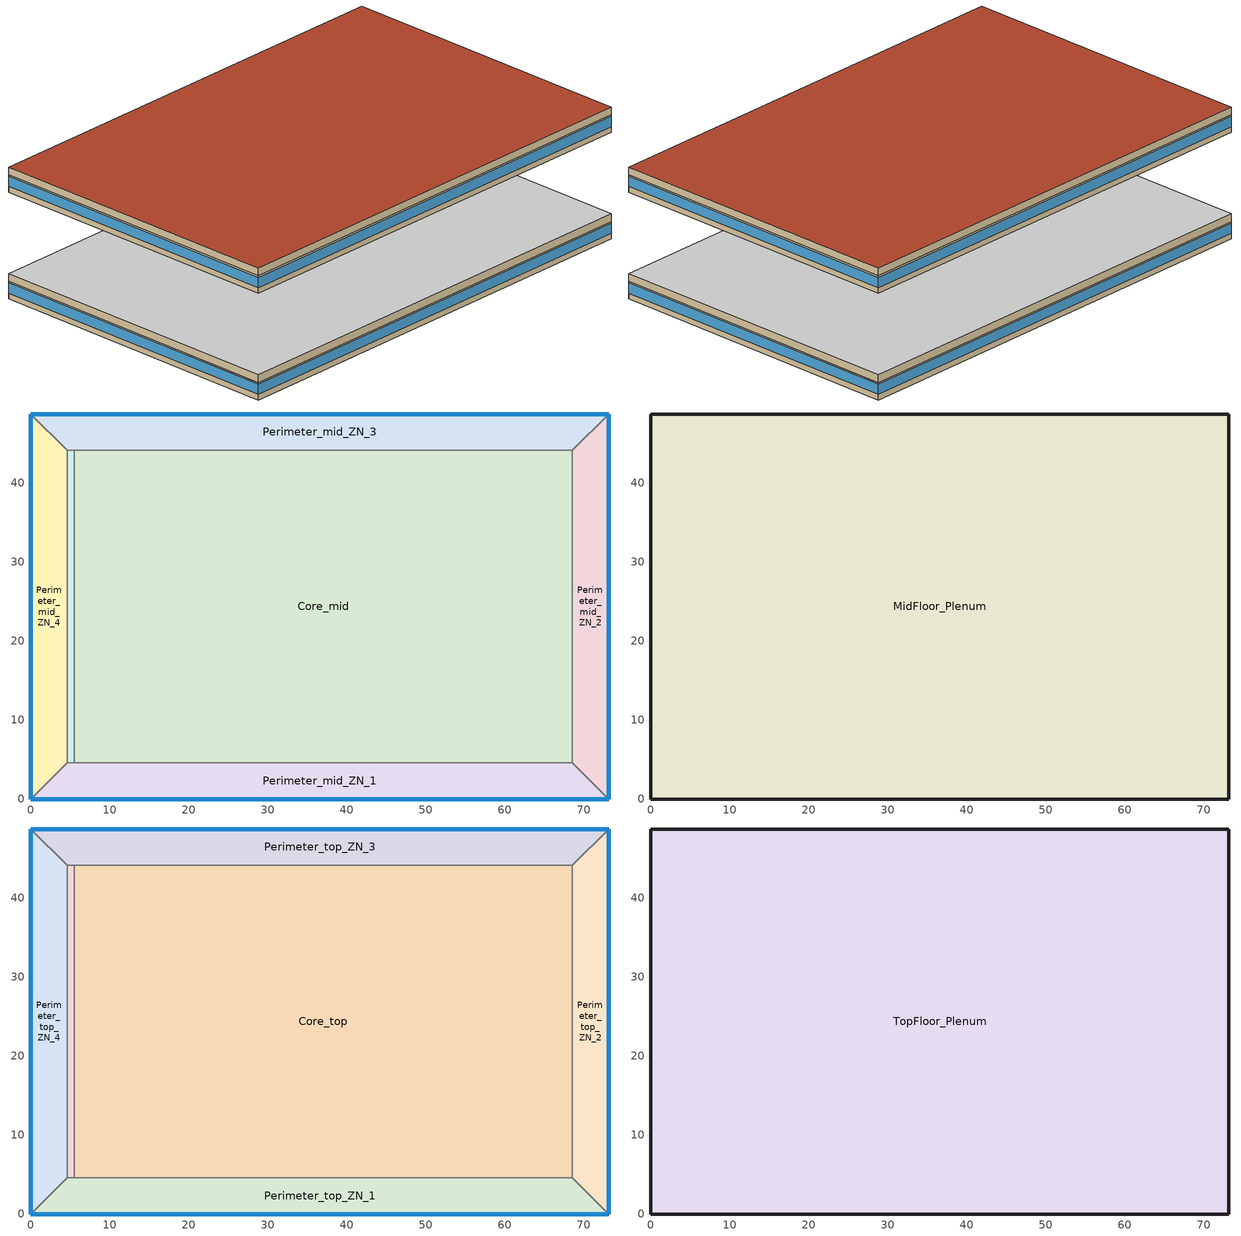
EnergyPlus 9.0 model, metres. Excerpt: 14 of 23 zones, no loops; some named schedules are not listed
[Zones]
Core_mid
 floor adiabatic (int_slab_floor): 68.53,44.16 68.53,4.57 5.49,4.57 5.49,44.16 z16.77
 wall to Perimeter_mid_ZN_1 (int_wall): 5.49,4.57 68.53,4.57 z16.77:19.51
 wall to DataCenter_mid_ZN_6 (int_wall): 5.49,44.16 5.49,4.57 z16.77:19.51
 wall to Perimeter_mid_ZN_3 (int_wall): 68.53,44.16 5.49,44.16 z16.77:19.51
 wall to Perimeter_mid_ZN_2 (int_wall): 68.53,4.57 68.53,44.16 z16.77:19.51
 ceiling to MidFloor_Plenum (DropCeiling): 5.49,44.16 5.49,4.57 68.53,4.57 68.53,44.16 z19.51
Perimeter_mid_ZN_3
 floor adiabatic (int_slab_floor): 73.11,48.74 68.53,44.16 4.57,44.16 0,48.74 z16.77
 wall outside (nonres_ext_wall): 73.11,48.74 0,48.74 z16.77:19.51
 wall to Perimeter_mid_ZN_4 (int_wall): 0,48.74 4.57,44.16 z16.77:19.51
 wall to Perimeter_mid_ZN_2 (int_wall): 68.53,44.16 73.11,48.74 z16.77:19.51
 wall to DataCenter_mid_ZN_6 (int_wall): 4.57,44.16 5.49,44.16 z16.77:19.51
 window (Window_U_0.42_SHGC_0.25): 73.11,48.74 0,48.74 z17.68:19.27
 ceiling to MidFloor_Plenum (DropCeiling): 0,48.74 4.57,44.16 68.53,44.16 73.11,48.74 z19.51
Perimeter_mid_ZN_2
 floor adiabatic (int_slab_floor): 73.11,48.74 73.11,0 68.53,4.57 68.53,44.16 z16.77
 wall outside (nonres_ext_wall): 73.11,0 73.11,48.74 z16.77:19.51
 wall to Perimeter_mid_ZN_1 (int_wall): 68.53,4.57 73.11,0 z16.77:19.51
 window (Window_U_0.42_SHGC_0.25): 73.11,0 73.11,48.74 z17.68:19.27
 ceiling to MidFloor_Plenum (DropCeiling): 68.53,44.16 68.53,4.57 73.11,0 73.11,48.74 z19.51
Perimeter_mid_ZN_1
 floor adiabatic (int_slab_floor): 68.53,4.57 73.11,0 0,0 4.57,4.57 z16.77
 wall outside (nonres_ext_wall): 0,0 73.11,0 z16.77:19.51
 wall to DataCenter_mid_ZN_6 (int_wall): 5.49,4.57 4.57,4.57 z16.77:19.51
 wall to Perimeter_mid_ZN_4 (int_wall): 4.57,4.57 0,0 z16.77:19.51
 window (Window_U_0.42_SHGC_0.25): 0,0 73.11,0 z17.68:19.27
 ceiling to MidFloor_Plenum (DropCeiling): 4.57,4.57 0,0 73.11,0 68.53,4.57 z19.51
Perimeter_mid_ZN_4
 floor adiabatic (int_slab_floor): 4.57,44.16 4.57,4.57 0,0 0,48.74 z16.77
 wall outside (nonres_ext_wall): 0,48.74 0,0 z16.77:19.51
 wall to DataCenter_mid_ZN_6 (int_wall): 4.57,4.57 4.57,44.16 z16.77:19.51
 window (Window_U_0.42_SHGC_0.25): 0,48.74 0,0 z17.68:19.27
 ceiling to MidFloor_Plenum (DropCeiling): 0,48.74 0,0 4.57,4.57 4.57,44.16 z19.51
DataCenter_mid_ZN_6
 floor adiabatic (int_slab_floor): 5.49,44.16 5.49,4.57 4.57,4.57 4.57,44.16 z16.77
 ceiling to MidFloor_Plenum (DropCeiling): 4.57,44.16 4.57,4.57 5.49,4.57 5.49,44.16 z19.51
MidFloor_Plenum
 wall outside (nonres_ext_wall): 73.11,48.74 0,48.74 0,0 73.11,0 73.11,48.74 z19.51:20.73
 ceiling adiabatic (int_slab_ceiling): 0,48.74 0,0 73.11,0 73.11,48.74 z20.73
Core_top
 floor adiabatic (int_slab_floor): 68.53,44.16 68.53,4.57 5.49,4.57 5.49,44.16 z33.54
 wall to Perimeter_bot_ZN_1 (int_wall): 5.49,4.57 68.53,4.57 z33.54:36.28
 wall to Perimeter_top_ZN_4 (int_wall): 5.49,44.16 5.49,4.57 z33.54:36.28
 wall to Perimeter_top_ZN_3 (int_wall): 68.53,44.16 5.49,44.16 z33.54:36.28
 wall to Perimeter_top_ZN_2 (int_wall): 68.53,4.57 68.53,44.16 z33.54:36.28
 ceiling to TopFloor_Plenum (DropCeiling): 5.49,44.16 5.49,4.57 68.53,4.57 68.53,44.16 z36.28
Perimeter_top_ZN_3
 floor adiabatic (int_slab_floor): 73.11,48.74 68.53,44.16 4.57,44.16 0,48.74 z33.54
 wall outside (nonres_ext_wall): 73.11,48.74 0,48.74 z33.54:36.28
 wall to Perimeter_top_ZN_4 (int_wall): 0,48.74 4.57,44.16 z33.54:36.28
 wall to Perimeter_top_ZN_2 (int_wall): 68.53,44.16 73.11,48.74 z33.54:36.28
 wall to DataCenter_top_ZN_6 (int_wall): 4.57,44.16 5.49,44.16 z33.54:36.28
 window (Window_U_0.42_SHGC_0.25): 73.11,48.74 0,48.74 z34.45:36.04
 ceiling to TopFloor_Plenum (DropCeiling): 0,48.74 4.57,44.16 68.53,44.16 73.11,48.74 z36.28
Perimeter_top_ZN_2
 floor adiabatic (int_slab_floor): 73.11,48.74 73.11,0 68.53,4.57 68.53,44.16 z33.54
 wall outside (nonres_ext_wall): 73.11,0 73.11,48.74 z33.54:36.28
 wall to Perimeter_top_ZN_1 (int_wall): 68.53,4.57 73.11,0 z33.54:36.28
 window (Window_U_0.42_SHGC_0.25): 73.11,0 73.11,48.74 z34.45:36.04
 ceiling to TopFloor_Plenum (DropCeiling): 68.53,44.16 68.53,4.57 73.11,0 73.11,48.74 z36.28
Perimeter_top_ZN_1
 floor adiabatic (int_slab_floor): 68.53,4.57 73.11,0 0,0 4.57,4.57 z33.54
 wall outside (nonres_ext_wall): 0,0 73.11,0 z33.54:36.28
 wall to DataCenter_top_ZN_6 (int_wall): 5.49,4.57 4.57,4.57 z33.54:36.28
 wall to Perimeter_top_ZN_4 (int_wall): 4.57,4.57 0,0 z33.54:36.28
 window (Window_U_0.42_SHGC_0.25): 0,0 73.11,0 z34.45:36.04
 ceiling to TopFloor_Plenum (DropCeiling): 4.57,4.57 0,0 73.11,0 68.53,4.57 z36.28
Perimeter_top_ZN_4
 floor adiabatic (int_slab_floor): 4.57,44.16 4.57,4.57 0,0 0,48.74 z33.54
 wall outside (nonres_ext_wall): 0,48.74 0,0 z33.54:36.28
 wall to DataCenter_top_ZN_6 (int_wall): 4.57,4.57 4.57,44.16 z33.54:36.28
 window (Window_U_0.42_SHGC_0.25): 0,48.74 0,0 z34.45:36.04
 ceiling to TopFloor_Plenum (DropCeiling): 0,48.74 0,0 4.57,4.57 4.57,44.16 z36.28
DataCenter_top_ZN_6
 floor adiabatic (int_slab_floor): 5.49,44.16 5.49,4.57 4.57,4.57 4.57,44.16 z33.54
 ceiling to TopFloor_Plenum (DropCeiling): 4.57,44.16 4.57,4.57 5.49,4.57 5.49,44.16 z36.28
TopFloor_Plenum
 wall outside (nonres_ext_wall): 0,0 73.11,0 73.11,48.74 0,48.74 0,0 z36.28:37.5
 roof outside (nonres_roof): 0,48.74 0,0 73.11,0 73.11,48.74 z37.5
[Building]
OfficeLarge: North Axis {deg}=0; Terrain=City; Loads Convergence Tolerance Value=0.04; Temperature Convergence Tolerance Value {deltaC}=0.2; Solar Distribution=FullInteriorAndExterior; Maximum Number of Warmup Days=25; Minimum Number of Warmup Days=6
[Site:Location]
Site:Location=El Paso International Ap  Ut_TX_USA Design_Conditions; Latitude {N+ S-}=31.77; Longitude {W- E+}=-106.5; Time Zone Relative to GMT {GMT+/-}=-7; Elevation {m}=1186
[SizingPeriod:DesignDay] Day of Month=21; Dry-Bulb Temperature Range Modifier Type=DefaultMultipliers; Humidity Condition Type=Wetbulb; Barometric Pressure {Pa}=87865; Rain {Yes/No}=No; Snow on ground {Yes/No}=No; Daylight Savings Time Indicator=No
Name | Month | Day Type | Maximum Dry-Bulb Temperature {C} | Daily Dry-Bulb Temperature Range {C} | Wetbulb at Maximum Dry-Bulb {C} | Wind Speed {m/s} design conditions vs. traditional 6.71 m/s (15 mph) | Wind Direction {Degrees; N=0, S=180} | Solar Model Indicator | Clearness {0.0 to 1.1} | Wind Speed {m/s} design conditions vs. traditional 3.35 m/s (7mph) | ASHRAE Clear Sky Optical Depth for Beam Irradiance (taub) | ASHRAE Clear Sky Optical Depth for Diffuse Irradiance (taud)
El Paso International Ap  Ut Ann Htg 99.6% Condns DB | 12 | WinterDesignDay | -5.2 | 0 | -5.2 | 2.2 | 20 | ASHRAEClearSky | 0
El Paso International Ap  Ut Ann Clg .4% Condns DB=>MWB | 7 | SummerDesignDay | 38.1 | 13 | 18.1 |  | 280 | ASHRAETau |  | 3.9 | 0.605 | 1.547
[Site:WaterMainsTemperature]
Calculation Method=Correlation; Annual average outdoor air temperature {C}=17.9417; Maximum difference in monthly average outdoor air temperatures {C}=21.1
[Site:GroundTemperature:FCfactorMethod]
January Ground Temperature {C}=18.3; February Ground Temperature {C}=11.2; March Ground Temperature {C}=6.8; April Ground Temperature {C}=8.1; May Ground Temperature {C}=10.3; June Ground Temperature {C}=12.5; July Ground Temperature {C}=19.2; August Ground Temperature {C}=23.8; September Ground Temperature {C}=27.9; October Ground Temperature {C}=27.5; November Ground Temperature {C}=26.3; December Ground Temperature {C}=23.4
[Material:NoMass]
CP02 CARPET PAD: VeryRough, 0.21648, 0.9, 0.7, 0.8
Nonres_Roof_Insulation: MediumSmooth, 4.31889, 0.9, 0.7, 0.7
Nonres_Exterior_Wall_Insulation: MediumSmooth, 1.11476, 0.9, 0.7, 0.7
[Construction]
InteriorFurnishings: Std Wood 6inch
DropCeiling: AC02 Acoustic Ceiling
int_wall: G01 13mm gypsum board, G01 13mm gypsum board
int_slab_floor: 100mm Normalweight concrete floor, CP02 CARPET PAD
int_slab_ceiling: CP02 CARPET PAD, 100mm Normalweight concrete floor
nonres_roof: F13 Built-up roofing, Nonres_Roof_Insulation, F08 Metal surface
nonres_ext_wall: 200mm Normalweight concrete wall, Nonres_Exterior_Wall_Insulation, G01 13mm gypsum board
Window_U_0.42_SHGC_0.25: Glazing Layer
[Material]
Name | Roughness | Thickness {m} | Conductivity {W/m-K} | Density {kg/m3} | Specific Heat {J/kg-K} | Thermal Absorptance | Solar Absorptance | Visible Absorptance | Absorptance:Thermal | Absorptance:Solar | Absorptance:Visible
Std Wood 6inch | MediumSmooth | 0.15 | 0.12 | 540 | 1210 | 0.9 | 0.7 | 0.7
AC02 Acoustic Ceiling | MediumSmooth | 0.0127 | 0.057 | 288 | 1339 | 0.9 | 0.7 | 0.2
F08 Metal surface | Smooth | 0.0008 | 45.28 | 7824 | 500
F13 Built-up roofing | Rough | 0.0095 | 0.16 | 1120 | 1460 |  |  |  | 0.75 | 0.45
G01 13mm gypsum board | Smooth | 0.0127 | 0.16 | 800 | 1090 |  |  |  | 0.9 | 0.7 | 0.5
200mm Normalweight concrete wall | MediumRough | 0.2032 | 2.31 | 2322 | 832
100mm Normalweight concrete floor | MediumRough | 0.1016 | 2.31 | 2322 | 832
[WindowMaterial:SimpleGlazingSystem]
Glazing Layer: U-Factor {W/m2-K}=2.38487; Solar Heat Gain Coefficient=0.25; Visible Transmittance=0.275
[Zone]
Name | Type | Multiplier | Ceiling Height {m} | Volume {m3} | Floor Area {m2} | Part of Total Floor Area
Core_mid; Perimeter_mid_ZN_3; Perimeter_mid_ZN_2; Perimeter_mid_ZN_1; Perimeter_mid_ZN_4 | 1 | 10 | autocalculate | autocalculate | autocalculate | YES
Core_top; Perimeter_top_ZN_3; Perimeter_top_ZN_2; Perimeter_top_ZN_1; Perimeter_top_ZN_4 | 1 | 1 | autocalculate | autocalculate | autocalculate | YES
MidFloor_Plenum |  | 10 | autocalculate | autocalculate | autocalculate | No
TopFloor_Plenum |  | 1 | autocalculate | autocalculate | autocalculate | No
DataCenter_mid_ZN_6 |  | 10
DataCenter_top_ZN_6 |  | 1
[InternalMass] Construction=InteriorFurnishings
Name | Zone | Surface Area {m2}
Core_mid_InternalMass_1 | Core_mid | 5064.65
Core_top_InternalMass_1 | Core_top | 5064.65
Perimeter_mid_ZN_3_InternalMass_1 | Perimeter_mid_ZN_3 | 626.8258
Perimeter_mid_ZN_2_InternalMass_1 | Perimeter_mid_ZN_2 | 403.9504
Perimeter_mid_ZN_1_InternalMass_1 | Perimeter_mid_ZN_1 | 626.8354
Perimeter_mid_ZN_4_InternalMass_1 | Perimeter_mid_ZN_4 | 403.9478
Perimeter_top_ZN_3_InternalMass_1 | Perimeter_top_ZN_3 | 626.8258
Perimeter_top_ZN_2_InternalMass_1 | Perimeter_top_ZN_2 | 403.9504
Perimeter_top_ZN_1_InternalMass_1 | Perimeter_top_ZN_1 | 626.8354
Perimeter_top_ZN_4_InternalMass_1 | Perimeter_top_ZN_4 | 403.9478
[People] Number of People Calculation Method=Area/Person; Zone Floor Area per Person {m2/person}=18.5788; Fraction Radiant=0.3; Sensible Heat Fraction=AUTOCALCULATE; Activity Level Schedule=ACTIVITY_SCH; Enable ASHRAE 55 Comfort Warnings=No; Mean Radiant Temperature Calculation Type=ZoneAveraged; Work Efficiency Schedule=WORK_EFF_SCH; Clothing Insulation Calculation Method=ClothingInsulationSchedule; Clothing Insulation Schedule=CLOTHING_SCH; Air Velocity Schedule=AIR_VELO_SCH; Thermal Comfort Model 1 Type=FANGER
Name | Zone or ZoneList | Number of People Schedule
Core_mid | Core_mid | BLDG_OCC_SCH_wo_SB
Core_top | Core_top | BLDG_OCC_SCH_wo_SB
Perimeter_mid_ZN_3 | Perimeter_mid_ZN_3 | BLDG_OCC_SCH_wo_SB
Perimeter_mid_ZN_2 | Perimeter_mid_ZN_2 | BLDG_OCC_SCH_w_SB
Perimeter_mid_ZN_1 | Perimeter_mid_ZN_1 | BLDG_OCC_SCH_wo_SB
Perimeter_mid_ZN_4 | Perimeter_mid_ZN_4 | BLDG_OCC_SCH_wo_SB
Perimeter_top_ZN_3 | Perimeter_top_ZN_3 | BLDG_OCC_SCH_wo_SB
Perimeter_top_ZN_2 | Perimeter_top_ZN_2 | BLDG_OCC_SCH_wo_SB
Perimeter_top_ZN_1 | Perimeter_top_ZN_1 | BLDG_OCC_SCH_wo_SB
Perimeter_top_ZN_4 | Perimeter_top_ZN_4 | BLDG_OCC_SCH_wo_SB
[Lights] Schedule=BLDG_LIGHT_SCH; Design Level Calculation Method=Watts/Area; Watts per Zone Floor Area {W/m2}=6.8889; Return Air Fraction=0; Fraction Radiant=0.7; Fraction Visible=0.2; Fraction Replaceable=1; Return Air Fraction Calculated from Plenum Temperature=No
Name | Zone or ZoneList
Core_mid_Lights | Core_mid
Core_top_Lights | Core_top
Perimeter_mid_ZN_3_Lights | Perimeter_mid_ZN_3
Perimeter_mid_ZN_2_Lights | Perimeter_mid_ZN_2
Perimeter_mid_ZN_1_Lights | Perimeter_mid_ZN_1
Perimeter_mid_ZN_4_Lights | Perimeter_mid_ZN_4
Perimeter_top_ZN_3_Lights | Perimeter_top_ZN_3
Perimeter_top_ZN_2_Lights | Perimeter_top_ZN_2
Perimeter_top_ZN_1_Lights | Perimeter_top_ZN_1
Perimeter_top_ZN_4_Lights | Perimeter_top_ZN_4
DataCenter_mid_Lights | DataCenter_mid_ZN_6
DataCenter_top_Lights | DataCenter_top_ZN_6
[ElectricEquipment] Fraction Latent=0; Fraction Lost=0
Name | Zone or ZoneList | Schedule | Design Level Calculation Method | Design Level {W} | Fraction Radiant | Watts per Zone Floor Area {W/m2}
Core_mid_MiscPlug_Equip | Core_mid | BLDG_EQUIP_SCH | EquipmentLevel | 20142.8 | 0.5
Core_top_MiscPlug_Equip | Core_top | BLDG_EQUIP_SCH | EquipmentLevel | 20142.8 | 0.5
Perimeter_mid_ZN_3_MiscPlug_Equip | Perimeter_mid_ZN_3 | BLDG_EQUIP_SCH | EquipmentLevel | 2529.24 | 0.5
Perimeter_mid_ZN_2_MiscPlug_Equip | Perimeter_mid_ZN_2 | BLDG_EQUIP_SCH | EquipmentLevel | 1629.94 | 0.5
Perimeter_mid_ZN_1_MiscPlug_Equip | Perimeter_mid_ZN_1 | BLDG_EQUIP_SCH | EquipmentLevel | 2529.28 | 0.5
Perimeter_mid_ZN_4_MiscPlug_Equip | Perimeter_mid_ZN_4 | BLDG_EQUIP_SCH | EquipmentLevel | 1629.93 | 0.5
Perimeter_top_ZN_3_MiscPlug_Equip | Perimeter_top_ZN_3 | BLDG_EQUIP_SCH | EquipmentLevel | 2529.24 | 0.5
Perimeter_top_ZN_2_MiscPlug_Equip | Perimeter_top_ZN_2 | BLDG_EQUIP_SCH | EquipmentLevel | 1629.94 | 0.5
Perimeter_top_ZN_1_MiscPlug_Equip | Perimeter_top_ZN_1 | BLDG_EQUIP_SCH | EquipmentLevel | 2529.28 | 0.5
Perimeter_top_ZN_4_MiscPlug_Equip | Perimeter_top_ZN_4 | BLDG_EQUIP_SCH | EquipmentLevel | 1629.93 | 0.5
DataCenter_mid_MiscPlug_Equip | DataCenter_mid_ZN_6 | DataCenter_EQUIP_SCH | Watts/Area | 0 | 0.1 | 215.299
DataCenter_top_MiscPlug_Equip | DataCenter_top_ZN_6 | DataCenter_EQUIP_SCH | Watts/Area | 0 | 0.1 | 215.299
[Exterior:FuelEquipment] Fuel Use Type=Electricity
Name | Schedule | Design Level {W}
Elevators | BLDG_ELEVATORS | 244444
Elevators_Lights_Fan | ELEV_LIGHT_FAN_SCH_ADD_DF | 752
[Exterior:Lights] Control Option=AstronomicalClock
Name | Schedule | Design Level {W}
Exterior_Lights_a | Exterior_lighting_schedule_a | 12979.2
Exterior_Lights_b | Exterior_lighting_schedule_b_2016 | 968
Exterior_Lights_c | Exterior_lighting_schedule_c_2016 | 26027
[Daylighting:Controls] Daylighting Method=SplitFlux; Lighting Control Type=Continuousoff; Minimum Input Power Fraction for Continuous or ContinuousOff Dimming Control=0.2; Minimum Light Output Fraction for Continuous or ContinuousOff Dimming Control=0.2; Number of Stepped Control Steps=3; Probability Lighting will be Reset When Needed in Manual Stepped Control=1; Maximum Allowable Discomfort Glare Index=22; Fraction of Zone Controlled by Reference Point 1=0.3857; Illuminance Setpoint at Reference Point 1 {lux}=377; Fraction of Zone Controlled by Reference Point 2=0.1385; Illuminance Setpoint at Reference Point 2 {lux}=377
Name | Zone | Glare Calculation Daylighting Reference Point | Glare Calculation Azimuth Angle of View Direction Clockwise from Zone y-Axis {deg} | Daylighting Reference Point 1 | Daylighting Reference Point 2
Perimeter_mid_ZN_1_DaylCtrl | Perimeter_mid_ZN_1 | Perimeter_mid_ZN_1_DaylRefPt1 | 180 | Perimeter_mid_ZN_1_DaylRefPt1 | Perimeter_mid_ZN_1_DaylRefPt2
Perimeter_mid_ZN_2_DaylCtrl | Perimeter_mid_ZN_2 | Perimeter_mid_ZN_2_DaylRefPt1 | 90 | Perimeter_mid_ZN_2_DaylRefPt1 | Perimeter_mid_ZN_2_DaylRefPt2
Perimeter_mid_ZN_3_DaylCtrl | Perimeter_mid_ZN_3 | Perimeter_mid_ZN_3_DaylRefPt1 | 0 | Perimeter_mid_ZN_3_DaylRefPt1 | Perimeter_mid_ZN_3_DaylRefPt2
Perimeter_mid_ZN_4_DaylCtrl | Perimeter_mid_ZN_4 | Perimeter_mid_ZN_4_DaylRefPt1 | 270 | Perimeter_mid_ZN_4_DaylRefPt1 | Perimeter_mid_ZN_4_DaylRefPt2
Perimeter_top_ZN_1_DaylCtrl | Perimeter_top_ZN_1 | Perimeter_top_ZN_1_DaylRefPt1 | 180 | Perimeter_top_ZN_1_DaylRefPt1 | Perimeter_top_ZN_1_DaylRefPt2
Perimeter_top_ZN_2_DaylCtrl | Perimeter_top_ZN_2 | Perimeter_top_ZN_2_DaylRefPt1 | 90 | Perimeter_top_ZN_2_DaylRefPt1 | Perimeter_top_ZN_2_DaylRefPt2
Perimeter_top_ZN_3_DaylCtrl | Perimeter_top_ZN_3 | Perimeter_top_ZN_3_DaylRefPt1 | 0 | Perimeter_top_ZN_3_DaylRefPt1 | Perimeter_top_ZN_3_DaylRefPt2
Perimeter_top_ZN_4_DaylCtrl | Perimeter_top_ZN_4 | Perimeter_top_ZN_4_DaylRefPt1 | 270 | Perimeter_top_ZN_4_DaylRefPt1 | Perimeter_top_ZN_4_DaylRefPt2
[ZoneInfiltration:DesignFlowRate] Schedule=INFIL_SCH_PNNL; Design Flow Rate Calculation Method=Flow/ExteriorArea; Constant Term Coefficient=0; Temperature Term Coefficient=0; Velocity Term Coefficient=0.224; Velocity Squared Term Coefficient=0
Name | Zone or ZoneList | Flow per Exterior Surface Area {m3/s-m2}
Perimeter_mid_ZN_3_Infiltration | Perimeter_mid_ZN_3 | 0.00056896
Perimeter_mid_ZN_2_Infiltration | Perimeter_mid_ZN_2 | 0.00056896
Perimeter_mid_ZN_1_Infiltration | Perimeter_mid_ZN_1 | 0.00056896
Perimeter_mid_ZN_4_Infiltration | Perimeter_mid_ZN_4 | 0.00056896
Perimeter_top_ZN_3_Infiltration | Perimeter_top_ZN_3 | 0.00056896
Perimeter_top_ZN_2_Infiltration | Perimeter_top_ZN_2 | 0.00056896
Perimeter_top_ZN_1_Infiltration | Perimeter_top_ZN_1 | 0.00056896
Perimeter_top_ZN_4_Infiltration | Perimeter_top_ZN_4 | 0.00056896
MidFloor_Plenum_Infiltration | MidFloor_Plenum | 0.00056896
TopFloor_Plenum_Infiltration | TopFloor_Plenum | 4.37644e-05
[AirLoopHVAC:ReturnPlenum]
Name | Zone
MidFloor_Return_Plenum | MidFloor_Plenum
TopFloor_Return_Plenum | TopFloor_Plenum
[EnergyManagementSystem:Program]
DataCenter_Main: IF DataCenter_Humidifier_Status > 0; SET DataCenter_ExtraElecHeatC_Status = 0; SET DataCenter_ExtraElecHeatC_SP = DataCenter_AfterHumidifier_Temp + 0.36; SET DataCenter_ExtraWaterHeatC_SP = DataCenter_CLG_SP; ELSE; SET DataCenter_ExtraElecHeatC_Status = 0; SET DataCenter_ExtraElecHeatC_SP = NULL; ENDIF; IF T_OA < 10 && DataCenter_HeatC_Status >0; SET HeatGain = 0 * (DataCenter_FanDesignMass/1.2) *2118; SET FlowRate = (DataCenter_FanMassFlow/1.2)*2118; SET DataCenter_PreheatDeltaT = HeatGain/(1.08*FlowRate); SET DataCenter_ExtraWaterHeatC_Status = 1; SET DataCenter_ExtraWaterHeatC_SP = DataCenter_AfterElecHeatC_Temp + DataCenter_PreheatDeltaT; ELSE; SET DataCenter_ExtraWaterHeatC_Status = 0; ENDIF
VAV_bot_WITH_REHEAT_MAX_OA_FRAC: IF VAV_bot_WITH_REHEAT_OA > VAV_bot_WITH_REHEAT_OA_VRP; SET VAV_bot_WITH_REHEAT_MAX_OA_FRAC = NULL; ELSE; IF VAV_bot_SUPPLY_FLOW > 0; SET VAV_bot_WITH_REHEAT_MAX_OA_FRAC =      2.0304 / VAV_bot_SUPPLY_FLOW; ELSE; SET VAV_bot_WITH_REHEAT_MAX_OA_FRAC = NULL; ENDIF; ENDIF
VAV_mid_WITH_REHEAT_MAX_OA_FRAC: IF VAV_mid_WITH_REHEAT_OA > VAV_mid_WITH_REHEAT_OA_VRP; SET VAV_mid_WITH_REHEAT_MAX_OA_FRAC = NULL; ELSE; IF VAV_mid_SUPPLY_FLOW > 0; SET VAV_mid_WITH_REHEAT_MAX_OA_FRAC =      20.304 / VAV_mid_SUPPLY_FLOW; ELSE; SET VAV_mid_WITH_REHEAT_MAX_OA_FRAC = NULL; ENDIF; ENDIF
